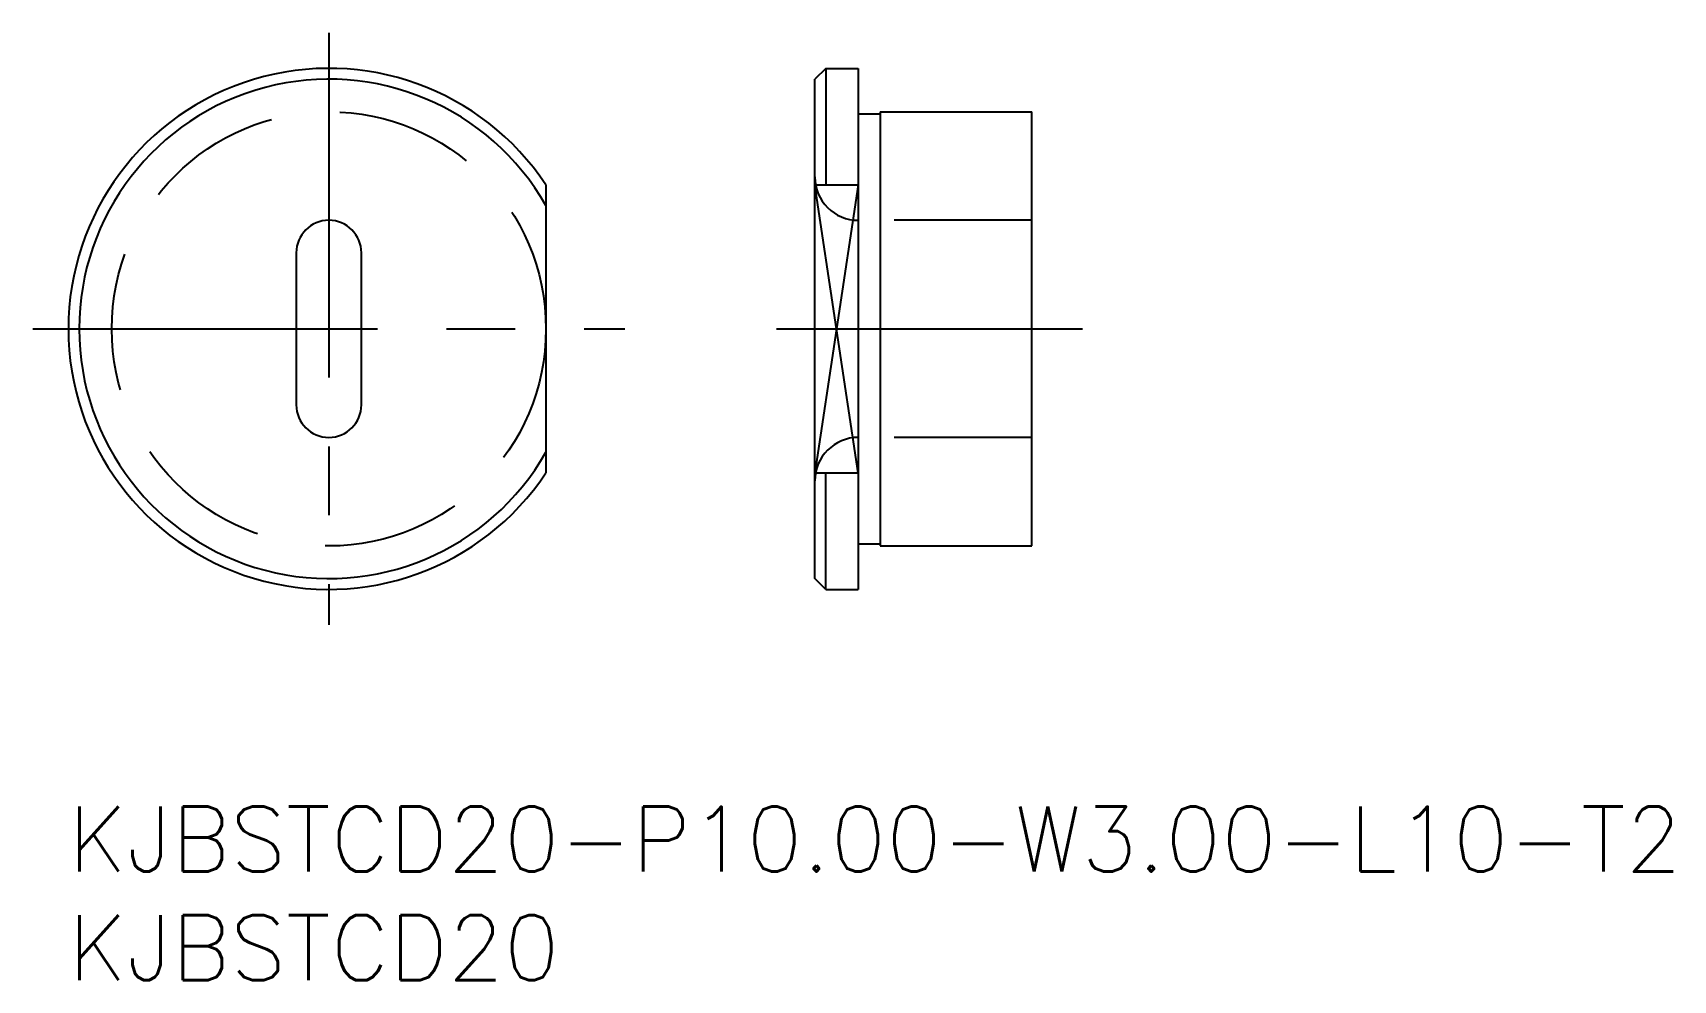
# Model space of a CAD drawing. Extents: x -1.6 to 73.9, y -8 to 35.6.
import ezdxf

# ---------------------------------------------------------------- set-up
doc = ezdxf.new("R2010")
doc.units = 0
doc.header["$LTSCALE"] = 0.5
doc.linetypes.add('CENTER', pattern=[50.8, 31.75, -6.35, 6.35, -6.35])
doc.linetypes.add('DASHED', pattern=[19.05, 12.7, -6.35])
for name, color, linetype in [('MSM_CENTER', 1, 'CENTER'), ('MSM_CONTINUOUS', 7, 'CONTINUOUS'), ('MSM_DASHED', 4, 'DASHED'), ('MSM_NARROW', 5, 'CONTINUOUS'), ('MSM_PART_NUMBER', 7, 'CONTINUOUS')]:
    doc.layers.add(name, color=color, linetype=linetype)
doc.styles.get("Standard").update_dxf_attribs({"font": 'txt.shx', "height": 3, "bigfont": 'bigfont.shx'})

# ---------------------------------------------------------------- blocks, each defined once
blk = doc.blocks.new('*U9')
at = {"layer": 'MSM_PART_NUMBER'}
blk.add_text('KJBSTCD20-P10.00-W3.00-L10-T2', height=3, dxfattribs=at).set_placement((0, -3))
blk = doc.blocks.new('*U10')
at = {"layer": 'MSM_PART_NUMBER'}
blk.add_text('KJBSTCD20', height=3, dxfattribs=at).set_placement((0, -8))

msp = doc.modelspace()

# ---------------------------------------------------------------- linework, layer by layer
at = {"layer": 'MSM_CENTER'}
for p, q in [((12, 35.637), (12, 8.363)), ((-1.637, 22), (25.637, 22)), ((32.624, 22), (46.722, 22))]:
    msp.add_line(p, q, dxfattribs=at)
at = {"layer": 'MSM_CONTINUOUS'}
for p, q in [((34.89, 34), (34.39, 33.5)), ((34.39, 10.5), (34.39, 33.5)), ((34.89, 34), (34.89, 28.633)), ((34.89, 34), (36.39, 34)), ((36.39, 34), (36.39, 10)), ((36.39, 31.9), (37.39, 31.9)), ((37.39, 32), (44.39, 32)), ((37.39, 32), (37.39, 12)), ((44.39, 12), (44.39, 32)), ((22, 28.633), (22, 15.367)), ((34.39, 28.633), (36.39, 28.633)), ((10.5, 25.5), (10.5, 18.5)), ((13.5, 18.5), (13.5, 25.5)), ((34.39, 15.367), (36.39, 15.367)), ((34.89, 10), (34.89, 15.367)), ((36.39, 12.1), (37.39, 12.1)), ((37.39, 12), (44.39, 12)), ((34.89, 10), (34.39, 10.5)), ((34.89, 10), (36.39, 10))]:
    msp.add_line(p, q, dxfattribs=at)
for centre, radius, start, end in [((12, 22), 12, 33.55731, 326.44269), ((12, 22), 11.5, 29.59185, 330.40815), ((12, 25.5), 1.5, 0, 180), ((12, 18.5), 1.5, 180, 0)]:
    msp.add_arc(centre, radius, start, end, dxfattribs=at)
at = {"layer": 'MSM_DASHED'}
for p, q in [((44.39, 27), (36.39, 27)), ((44.39, 17), (36.39, 17))]:
    msp.add_line(p, q, dxfattribs=at)
msp.add_circle((12, 22), 10, dxfattribs=at)
for centre, start, end in [((36.39, 29), 180, 270), ((36.39, 15), 90, 180)]:
    msp.add_arc(centre, 2, start, end, dxfattribs=at)
at = {"layer": 'MSM_NARROW'}
for p, q in [((36.39, 28.633), (34.39, 15.367)), ((36.39, 15.367), (34.39, 28.633))]:
    msp.add_line(p, q, dxfattribs=at)

# ---------------------------------------------------------------- block references
at = {"layer": 'MSM_CONTINUOUS'}
for name in ['*U9', '*U10']:
    msp.add_blockref(name, (0, 0), dxfattribs=at)

doc.saveas('drawing.dxf')
